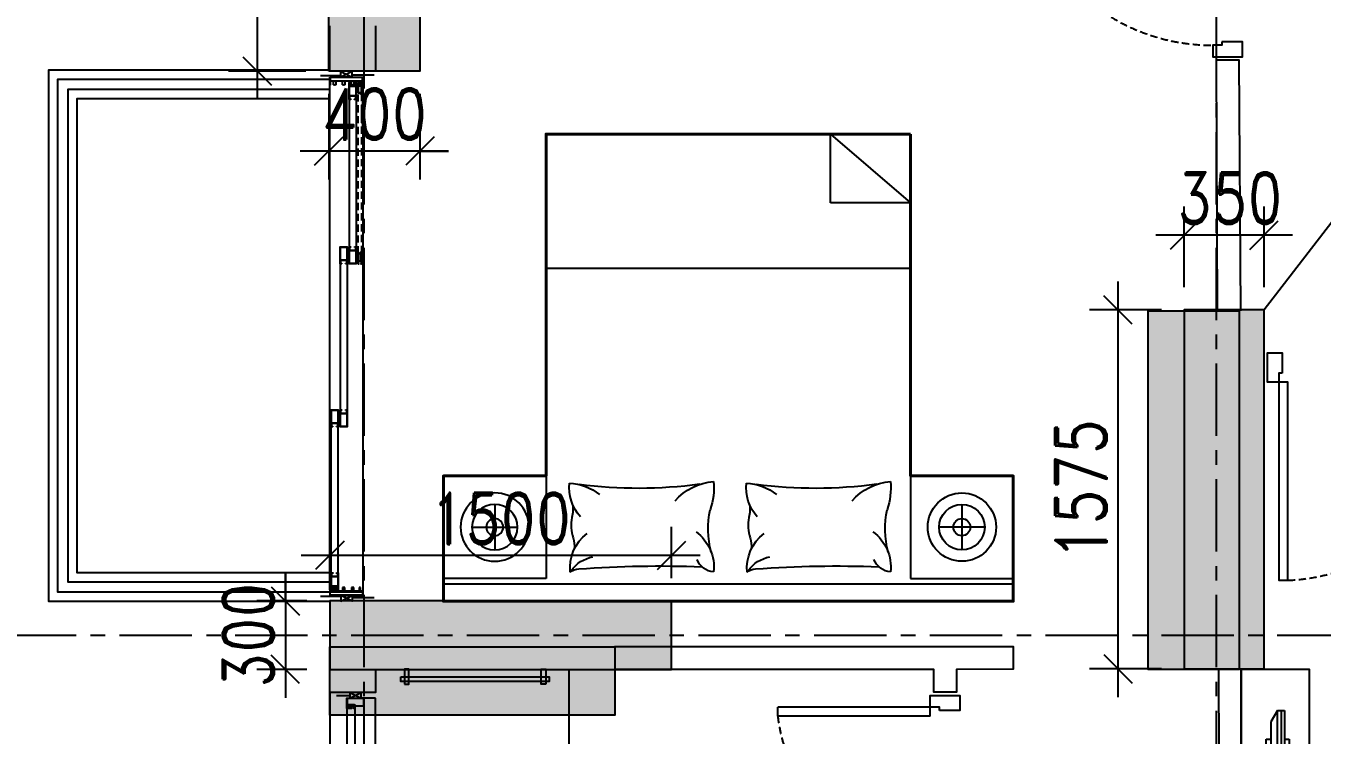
# Model space of a CAD drawing. Header units: millimetres. Extents: x 2061841 to 105821645, y -77612 to 48520811.
# Drawn here: x 105422494 to 105428181, y 48482437 to 48485550 of the extents above; entities that cross this region are included whole.
import ezdxf

# ---------------------------------------------------------------- set-up
doc = ezdxf.new("R2010")
doc.units = ezdxf.units.MM
doc.header["$LTSCALE"] = 10
doc.header["$MEASUREMENT"] = 0
doc.linetypes.add('xa_type A_Seventh floor plan$0$HIDDEN2', pattern=[4.7625, 3.175, -1.5875])
doc.linetypes.add('XR_type A_TYP_GRID$0$CENTER', pattern=[50.8, 31.75, -6.35, 6.35, -6.35])
for name, color, linetype in [('AS-COLS', 2, 'Continuous'), ('DIM', 8, 'Continuous'), ('S-OPENING', 6, 'Continuous'), ('xa_type A_Seventh floor plan$0$A-DOOR', 6, 'Continuous'), ('xa_type A_Seventh floor plan$0$A-ELEV-HIDN', 54, 'xa_type A_Seventh floor plan$0$HIDDEN2'), ('xa_type A_Seventh floor plan$0$A-FLOR-HRAL', 200, 'Continuous'), ('xa_type A_Seventh floor plan$0$A-FURN-MOVE', 54, 'Continuous'), ('xa_type A_Seventh floor plan$0$A-FURN-MOVE-RefEdit0', 54, 'Continuous'), ('xa_type A_Seventh floor plan$0$A-GLAZ-FRAM', 74, 'Continuous'), ('xa_type A_Seventh floor plan$0$A-WALL', 3, 'Continuous'), ('xa_type A_Seventh floor plan$0$A-WALL-CILL', 140, 'Continuous'), ('xa_type A_Seventh floor plan$0$A-WALL-FNSH', 8, 'Continuous'), ('xa_type A_Seventh floor plan$0$AP-SANR-FIXT', 74, 'Continuous'), ('xa_type A_Seventh floor plan$0$xb_type d_second fl_typ_fl$0$A-DOOR', 8, 'Continuous'), ('xa_type A_Seventh floor plan$0$xb_type d_second fl_typ_fl$0$A-WALL', 8, 'Continuous'), ('xa_type A_Seventh floor plan$0$xr_TDT02_Toilet_01_settingout$0$A-ELEV-FINE', 8, 'Continuous'), ('xa_type A_Seventh floor plan$0$xr_TDT02_Toilet_01_settingout$0$A-FLOR-LEVL', 200, 'Continuous'), ('XR_type A_TYP_COL$0$AS-COLS', 2, 'Continuous'), ('XR_type A_TYP_COL$0$AS-COLS-PATT', 253, 'Continuous'), ('XR_type A_TYP_GRID$0$AS-GRID', 24, 'XR_type A_TYP_GRID$0$CENTER')]:
    doc.layers.add(name, color=color, linetype=linetype)
doc.layers.add('S-STRCOL HATCH', color=33, linetype='Continuous', lineweight=9)
doc.layers.add('xa_type A_Seventh floor plan$0$M-WHITE', color=7, linetype='Continuous', lineweight=40)
doc.styles.add('200', font='romand.shx', dxfattribs={"width": 0.8, "height": 225})
doc.dimstyles.new('GR1', dxfattribs={"dimtxt": 225, "dimasz": 125, "dimexe": 125, "dimexo": 100, "dimgap": 50, "dimtad": 1, "dimdec": 0, "dimzin": 3, "dimdsep": 46, "dimtxsty": '200', "dimblk1": 'OBLIQUE', "dimblk2": 'OBLIQUE', "dimsah": 1, "dimcen": 0.0625, "dimdle": 125, "dimclrd": 3, "dimclre": 3, "dimclrt": 2, "dimadec": 0, "dimazin": 0, "dimtfac": 1, "dimtdec": 0, "dimtix": 1, "dimtmove": 0, "dimatfit": 3, "dimfxl": 1, "dimtolj": 1, "dimtzin": 0, "dimarcsym": 0})

# ---------------------------------------------------------------- blocks, each defined once
blk = doc.blocks.new('xa_type A_Seventh floor plan$0$xb_type d_second fl_typ_fl$0$Door frame 100wall')
blk.add_lwpolyline([(-80, 75), (-65, 75), (-65, 115), (-15, 115), (-15, -15), (-80, -15)], close=True)
at = {"layer": 'xa_type A_Seventh floor plan$0$xb_type d_second fl_typ_fl$0$A-WALL'}
blk.add_line((0, 0), (0, 100), dxfattribs=at)
blk = doc.blocks.new('xa_type A_Seventh floor plan$0$xb_type d_second fl_typ_fl$0$bedroom door')
blk.add_lwpolyline([(105.1, -983.9), (105.1, -115), (65.1, -115), (65.1, -983.9), (105.1, -983.9)])
at = {"layer": 'xa_type A_Seventh floor plan$0$A-ELEV-HIDN'}
blk.add_arc((65.1, -115), 869.9, 272.6357, 0, dxfattribs=at)
at = {"rotation": 180}
blk.add_blockref('xa_type A_Seventh floor plan$0$xb_type d_second fl_typ_fl$0$Door frame 100wall', (0, 0), dxfattribs=at)
at = {"xscale": -1, "rotation": 180}
blk.add_blockref('xa_type A_Seventh floor plan$0$xb_type d_second fl_typ_fl$0$Door frame 100wall', (1000, 0), dxfattribs=at)
blk = doc.blocks.new('xa_type A_Seventh floor plan$0$xb_type d_second fl_typ_fl$0$toilet door')
at = {"layer": 'xa_type A_Seventh floor plan$0$A-ELEV-HIDN'}
blk.add_arc((-1763.3, 7052.9), 711.1, 96.4703, 177.0071, dxfattribs=at)
at = {"layer": 'xa_type A_Seventh floor plan$0$xb_type d_second fl_typ_fl$0$A-DOOR'}
for p, q in [((-1843.4, 7090), (-1843.4, 7759.4)), ((-1843.4, 7759.4), (-1803.4, 7759.4)), ((-1803.4, 7090), (-1803.4, 7759.4)), ((-1843.4, 7090), (-1803.4, 7090))]:
    blk.add_line(p, q, dxfattribs=at)
at = {"layer": 'xa_type A_Seventh floor plan$0$xb_type d_second fl_typ_fl$0$A-DOOR', "xscale": -1}
blk.add_blockref('xa_type A_Seventh floor plan$0$xb_type d_second fl_typ_fl$0$Door frame 100wall', (-2538.4, 6975), dxfattribs=at)
at = {"layer": 'xa_type A_Seventh floor plan$0$xb_type d_second fl_typ_fl$0$A-DOOR'}
blk.add_blockref('xa_type A_Seventh floor plan$0$xb_type d_second fl_typ_fl$0$Door frame 100wall', (-1738.4, 6975), dxfattribs=at)
blk = doc.blocks.new('xa_type A_Seventh floor plan$0$Alframe Door 3T+W')
for p, q in [((35, 145.7), (0, 145.7)), ((0, 145.7), (0, 0)), ((1.3, 2), (1.3, 143.7)), ((1.3, 143.7), (16.1, 143.7)), ((16.1, 143.7), (16.1, 2)), ((18, 129.5), (18, 144.2)), ((18, 144.2), (35, 144.2)), ((34.1, 129.5), (18, 129.5)), ((18, 90), (18, 119.5)), ((18, 119.5), (34.1, 119.5)), ((35, 144.2), (35, 145.7)), ((34.1, 90), (18, 90)), ((18, 50.5), (18, 80)), ((18, 80), (34.1, 80)), ((0, 0), (35, 0)), ((16.1, 2), (1.3, 2)), ((34.1, 50.5), (18, 50.5)), ((18, 16.9), (18, 40.5)), ((18, 40.5), (34.1, 40.5)), ((34.8, 16.9), (18, 16.9)), ((18, 1.5), (18, 11.1)), ((18, 11.1), (34.8, 11.1)), ((35, 1.5), (18, 1.5)), ((35, 0), (35, 1.5))]:
    blk.add_line(p, q)
for centre, start, end in [((22.8, 124.5), 336, 24), ((22.8, 85), 336, 24), ((22.8, 45.5), 336, 24), ((22.8, 14), 346.3245, 13.6755)]:
    blk.add_arc(centre, 12.3, start, end)
blk = doc.blocks.new('xa_type A_Seventh floor plan$0$Alframe Win shutter wmesh')
for points in [[(7.5, -46), (7.5, 0), (4.5, 0), (4.5, -1.2), (6.2, -1.2), (6.2, -13.1), (-6.2, -13.1), (-6.2, -1.2), (-4.5, -1.2), (-4.5, 0), (-7.5, 0), (-7.5, -50), (-1, -50), (-1, -48), (-2, -48), (-2, -49), (-6.2, -49), (-6.2, -46)], [(6.2, -14.1), (-6.2, -14.1), (-6.2, -45), (6.2, -45)]]:
    blk.add_lwpolyline(points, close=True)
blk = doc.blocks.new('xa_type A_Seventh floor plan$0$Al frame Door shutter 1')
blk.add_lwpolyline([(8, -60), (15, -60), (15, 15), (8, 15), (8, 13.5), (13.5, 13.5), (13.5, 0), (-13.5, 0), (-13.5, 13.5), (-8, 13.5), (-8, 15), (-15, 15), (-15, -60), (-8, -60), (-8, -58.5), (-13.5, -58.5), (-13.5, -45), (13.5, -45), (13.5, -58.5), (8, -58.5), (8, -60)])
blk.add_lwpolyline([(-13.5, -43.5), (13.5, -43.5), (13.5, -1.5), (-13.5, -1.5)], close=True)
blk = doc.blocks.new('xa_type A_Seventh floor plan$0$Al frame Door shutter 2')
for p, q in [((-8, 75), (-15, 75)), ((-13.5, 60), (-13.5, 73.5)), ((-13.5, 73.5), (-8, 73.5)), ((13.5, 60), (-13.5, 60)), ((13.5, 58.5), (-13.5, 58.5)), ((-13.5, 58.5), (-13.5, 1.5)), ((-8, 73.5), (-8, 75)), ((15, 75), (8, 75)), ((8, 75), (8, 73.5)), ((8, 73.5), (13.5, 73.5)), ((13.5, 73.5), (13.5, 60)), ((13.5, 1.5), (13.5, 58.5)), ((15, 34.5), (15, 75)), ((-13.5, 1.5), (13.5, 1.5)), ((15, 34.5), (18.5, 34.5)), ((19, 33.2), (15, 33.2)), ((21.3, 37.3), (18.5, 34.5)), ((22.2, 36.4), (19, 33.2)), ((22.2, 36.4), (21.3, 37.3))]:
    blk.add_line(p, q)
blk.add_lwpolyline([(-15, 75), (-15, 0), (15, 0), (15, 33.2)])
blk = doc.blocks.new('*U308')
for p, q in [((49.9, 178.8), (2275.1, 178.8)), ((123.9, 172.6), (764.2, 172.6)), ((123.9, 142.6), (764.2, 142.6)), ((1479.6, 133.1), (839.2, 133.1)), ((1479.6, 103.1), (839.2, 103.1)), ((2201.1, 93.6), (1554.6, 93.6)), ((2201.1, 63.6), (1554.6, 63.6)), ((49.9, 33.1), (2266.1, 33.1))]:
    blk.add_line(p, q)
at = {"linetype": 'xa_type A_Seventh floor plan$0$HIDDEN2'}
for p, q in [((1525.6, 54.6), (2230.1, 54.6)), ((2226.1, 39.6), (1529.6, 39.6))]:
    blk.add_line(p, q, dxfattribs=at)
at = {"color": 251}
for points in [[(25, 80.9), (0, 80.9), (25, 130.9), (0, 130.9), (25, 80.9), (25, 130.9)], [(2300, 80.9), (2325, 80.9), (2300, 130.9), (2325, 130.9), (2300, 80.9), (2300, 130.9)]]:
    blk.add_lwpolyline(points, dxfattribs=at)
at = {"layer": 'xa_type A_Seventh floor plan$0$A-WALL-FNSH'}
for p, q in [((20, 130.9), (20, 220)), ((2305, 130.9), (2305, 220)), ((15, 80.9), (15, -15)), ((2310, 80.9), (2310, -15))]:
    blk.add_line(p, q, dxfattribs=at)
blk.add_blockref('xa_type A_Seventh floor plan$0$Alframe Door 3T+W', (25, 33.1))
at = {"xscale": -1}
for name, p, rotation in [('xa_type A_Seventh floor plan$0$Al frame Door shutter 1', (63.9, 157.6), 90), ('xa_type A_Seventh floor plan$0$Al frame Door shutter 2', (839.2, 157.6), 90), ('xa_type A_Seventh floor plan$0$Al frame Door shutter 2', (764.2, 118.1), 270), ('xa_type A_Seventh floor plan$0$Al frame Door shutter 2', (1554.6, 118.1), 90), ('xa_type A_Seventh floor plan$0$Al frame Door shutter 2', (1479.6, 78.6), 270), ('xa_type A_Seventh floor plan$0$Al frame Door shutter 1', (2261.1, 78.6), 270), ('xa_type A_Seventh floor plan$0$Alframe Win shutter wmesh', (2276.1, 47.1), 270)]:
    blk.add_blockref(name, p, dxfattribs=dict(at, rotation=rotation))
blk.add_blockref('xa_type A_Seventh floor plan$0$Alframe Door 3T+W', (2300, 33.1), dxfattribs=at)
at = {"rotation": 90.00000000000001}
blk.add_blockref('xa_type A_Seventh floor plan$0$Alframe Win shutter wmesh', (1479.6, 47.1), dxfattribs=at)
blk = doc.blocks.new('xa_type A_Seventh floor plan$0$Win clip')
for points in [[(14, 1.1), (14, 9), (17.6, 9), (17.6, 7.8), (18.8, 7.8), (18.8, 9), (20, 9), (20, 10.2), (0, 10.2), (0, 0), (3.4, 0), (3.4, -1.2), (2, -1.2), (2, -2.4), (4.6, -2.4), (4.6, 0), (16.8, 0), (16.8, -1.2), (15.4, -1.2), (15.4, -2.4), (18, -2.4), (18, 1.1)], [(1.2, 9), (12.7, 9), (12.7, 1.1), (1.2, 1.1)]]:
    blk.add_lwpolyline(points, close=True)
at = {"layer": 'Defpoints'}
blk.add_line((28, 2.7), (22, 2.7), dxfattribs=at)
blk = doc.blocks.new('*U332')
at = {"color": 251}
for p, q in [((0, 87.6), (25, 87.6)), ((25, 87.6), (0, 37.6)), ((0, 87.6), (25, 37.6)), ((650, 87.6), (625, 87.6)), ((625, 87.6), (650, 37.6)), ((650, 87.6), (625, 37.6)), ((25, 37.6), (0, 37.6)), ((625, 37.6), (650, 37.6))]:
    blk.add_line(p, q, dxfattribs=at)
for p, q in [((70.2, 100.1), (590, 100.1)), ((70.4, 65.4), (590.2, 65.4)), ((60, 25.1), (590, 25.1))]:
    blk.add_line(p, q)
for points in [[(62.5, 70.1), (62.5, 66.6), (55, 66.6), (55, 85.3), (58.8, 85.3), (58.8, 83.6), (60, 83.6), (60, 88.4), (58.8, 88.4), (58.8, 86.7), (55, 86.7), (55, 98.8), (58.8, 98.8), (58.8, 97.1), (60, 97.1), (60, 100.1), (25, 100.1), (25, 25.1), (60, 25.1), (60, 65.4), (70, 65.4), (70, 70.1)], [(69, 69.1), (67.8, 69.1), (67.8, 70.1), (70, 70.1), (67.8, 70.1), (67.8, 69.1), (69, 69.1), (69, 66.6), (63.5, 66.6), (63.5, 69.1)], [(587.5, 70.1), (587.5, 66.6), (595, 66.6), (595, 85.3), (591.2, 85.3), (591.2, 83.6), (590, 83.6), (590, 88.4), (591.2, 88.4), (591.2, 86.7), (595, 86.7), (595, 98.8), (591.2, 98.8), (591.2, 97.1), (590, 97.1), (590, 100.1), (625, 100.1), (625, 25.1), (590, 25.1), (590, 65.4), (580, 65.4), (580, 70.1)], [(581, 69.1), (582.2, 69.1), (582.2, 70.1), (580, 70.1), (582.2, 70.1), (582.2, 69.1), (581, 69.1), (581, 66.6), (586.5, 66.6), (586.5, 69.1)]]:
    blk.add_lwpolyline(points)
for points in [[(58.8, 26.3), (26.2, 26.3), (26.2, 98.9), (53.8, 98.9), (53.8, 65.4), (58.8, 65.4)], [(64.7, 80.1), (64.7, 79.1), (63.5, 79.1), (64.7, 79.1), (64.7, 80.1), (62.5, 80.1)], [(585.3, 80.1), (585.3, 79.1), (586.5, 79.1), (585.3, 79.1), (585.3, 80.1), (587.5, 80.1)], [(591.2, 26.3), (623.8, 26.3), (623.8, 98.9), (596.2, 98.9), (596.2, 65.4), (591.2, 65.4)]]:
    blk.add_lwpolyline(points, close=True)
at = {"layer": 'xa_type A_Seventh floor plan$0$A-WALL-CILL'}
blk.add_line((625, -25), (25, -25), dxfattribs=at)
blk.add_lwpolyline([(0, 145.1), (0, 175.1), (650, 175.1), (650, 145.1)], dxfattribs=at)
at = {"layer": 'xa_type A_Seventh floor plan$0$A-WALL-FNSH'}
for p, q in [((14.8, 87.6), (14.8, 145.1)), ((635.2, 87.6), (635.2, 145.1)), ((25, -25), (25, 35.1)), ((625, -25), (625, 35.1))]:
    blk.add_line(p, q, dxfattribs=at)
at = {"rotation": 270}
blk.add_blockref('xa_type A_Seventh floor plan$0$Win clip', (60, 100.1), dxfattribs=at)
at = {"xscale": -1, "rotation": 90}
blk.add_blockref('xa_type A_Seventh floor plan$0$Win clip', (590, 100.1), dxfattribs=at)
blk = doc.blocks.new('xa_type A_Seventh floor plan$0$Bedside table')
for p, q in [((-450, 450), (0, 450)), ((-450, 0), (-450, 450)), ((0, 0), (0, 450)), ((-450, 0), (0, 0))]:
    blk.add_line(p, q)
at = {"color": 251}
for p, q in [((-225, 325), (-225, 125)), ((-325, 225), (-125, 225))]:
    blk.add_line(p, q, dxfattribs=at)
for radius in [150, 100]:
    blk.add_circle((-225, 225), radius)
blk.add_circle((-225, 225), 37.5, dxfattribs=at)
blk = doc.blocks.new('xa_type A_Seventh floor plan$0$Pillow')
for points in [[(-254.4, 186.2, 0.065269), (275.2, 185.2, 0.040806)], [(-304.2, -110.6, 0.11294), (-300.1, 74.6)], [(303.5, 98, 0.101), (306.6, 40.5, -0.12192), (301.4, -49.1, 0.102959), (296.1, -98.2, 0.088453)]]:
    blk.add_lwpolyline(points, format="xyb")
for centre, radius, start, end in [((-8.6, 173.2), 307.7, 175.3048, 198.6942), ((-332.4, -45.4), 244.4, 40.4189, 85.9871), ((334.2, -52), 244.4, 94.0129, 127.5961), ((124.3, 171.9), 193.9, 318.5575, 5.89), ((-122.5, -178.1), 193.9, 126.5711, 185.89), ((122.8, -181.7), 192.3, 354.5227, 52.544), ((-319.9, -115.8), 82.2, 273.1808, 340.4595), ((191.3, -274.1), 143.3, 34.1759, 80.6881), ((-80.7, -5019.4), 4847.2, 85.7706, 92.1601), ((274.9, -245.5), 60.2, 49.0991, 88.1629)]:
    blk.add_arc(centre, radius, start, end)
blk = doc.blocks.new('xa_type A_Seventh floor plan$0$Bed Queensize')
at = {"color": 251}
for p, q in [((-100, -1250), (-100, 1250)), ((-350, 1125), (-350, 925)), ((-1487.3, 800), (-1487.3, -800))]:
    blk.add_line(p, q, dxfattribs=at)
blk.add_lwpolyline([(-1773.9, -448.9), (-2075, -448.9), (-1773.9, -800)], close=True, dxfattribs=at)
at = {"layer": 'xa_type A_Seventh floor plan$0$A-FURN-MOVE-RefEdit0'}
for p, q in [((-575, 1250), (-125, 1250)), ((-125, 800), (-125, 1250)), ((-450, 1025), (-250, 1025)), ((-575, 800), (-125, 800))]:
    blk.add_line(p, q, dxfattribs=at)
for radius in [150, 100, 37.5]:
    blk.add_circle((-350, 1025), radius, dxfattribs=at)
at = {"layer": 'xa_type A_Seventh floor plan$0$M-WHITE'}
blk.add_lwpolyline([(-2075, -800), (-2075, 800), (-575, 800), (-575, 1250), (-25, 1250), (-25, -1250), (-575, -1250), (-575, -800)], close=True, dxfattribs=at)
at = {"layer": 'xa_type A_Seventh floor plan$0$A-FURN-MOVE-RefEdit0', "rotation": 90}
for p in [(-351.8, 379.7), (-351.8, -396.7)]:
    blk.add_blockref('xa_type A_Seventh floor plan$0$Pillow', p, dxfattribs=at)
at = {"layer": 'xa_type A_Seventh floor plan$0$A-FURN-MOVE-RefEdit0', "xscale": -0.9999999999999999, "rotation": 180}
blk.add_blockref('xa_type A_Seventh floor plan$0$Bedside table', (-125, -800), dxfattribs=at)
blk = doc.blocks.new('xa_type A_Seventh floor plan$0$tv')
for p, q in [((-500.5, 0), (-500.5, -20.1)), ((339.9, 0), (-500.5, 0)), ((339.9, -20.1), (339.9, 0)), ((-626.3, -50.3), (-576, -20.1)), ((465.7, -50.3), (-626.3, -50.3)), ((-626.3, -50.3), (-626.3, -80.5)), ((465.7, -50.3), (-626.3, -50.3)), ((-576, -20.1), (415.4, -20.1)), ((415.4, -20.1), (465.7, -50.3)), ((465.7, -80.5), (465.7, -50.3)), ((-626.3, -65.4), (465.7, -65.4)), ((-626.3, -80.5), (465.7, -80.5)), ((-500.5, -80.5), (-500.5, -100.6)), ((-500.5, -100.6), (339.9, -100.6)), ((339.9, -100.6), (339.9, -80.5))]:
    blk.add_line(p, q)
blk = doc.blocks.new('xa_type A_Seventh floor plan$0$xr_TDT02_Toilet_01_settingout$0$i dont know')
at = {"layer": 'xa_type A_Seventh floor plan$0$AP-SANR-FIXT', "ltscale": 0.2}
blk.add_lwpolyline([(19553.3, 3403), (20203.3, 3403), (20203.3, 3422.5), (19553.3, 3422.5)], close=True, dxfattribs=at)
at = {"layer": 'xa_type A_Seventh floor plan$0$AP-SANR-FIXT', "ltscale": 0.2, "elevation": 0}
for points in [[(19568.4, 3434), (19588.3, 3434), (19588.3, 3368.5), (19568.4, 3368.5)], [(20188.3, 3434), (20168.5, 3434), (20168.5, 3368.5), (20188.3, 3368.5)]]:
    blk.add_lwpolyline(points, close=True, dxfattribs=at)
blk = doc.blocks.new('_Oblique')
at = {"color": 0, "linetype": 'ByBlock', "lineweight": -2}
blk.add_line((-0.5, -0.5), (0.5, 0.5), dxfattribs=at)
blk = doc.blocks.new('*D427')
at = {"layer": 'Defpoints', "color": 0, "transparency": 16777216}
for p in [(874.3, 4135.9), (679.3, 3835.9), (874.3, 3835.9)]:
    blk.add_point(p, dxfattribs=at)
at = {"layer": 'DIM', "color": 3, "lineweight": -2, "transparency": 16777216}
for p, q in [((679.3, 4260.9), (679.3, 3710.9)), ((679.3, 4135.9), (679.3, 4260.9)), ((774.3, 4135.9), (554.3, 4135.9)), ((774.3, 3835.9), (554.3, 3835.9)), ((679.3, 3835.9), (679.3, 3710.9))]:
    blk.add_line(p, q, dxfattribs=at)
at = {"layer": 'DIM', "color": 3, "linetype": 'ByBlock', "lineweight": -2, "transparency": 16777216, "xscale": 125, "yscale": 125, "zscale": 125}
for p, rotation in [((679.3, 4135.9), 270), ((679.3, 3835.9), 90)]:
    blk.add_blockref('_Oblique', p, dxfattribs=dict(at, rotation=rotation))
at = {"layer": 'DIM', "color": 2, "transparency": 16777216, "insert": (516.8, 3985.9), "char_height": 225, "attachment_point": 5, "rotation": 90, "style": '200'}
blk.add_mtext('\\A1;300', dxfattribs=at)
blk = doc.blocks.new('*D428')
at = {"layer": 'Defpoints', "color": 0, "transparency": 16777216}
for p in [(874.3, 4335.9), (874.3, 4135.9), (2374.3, 4135.9)]:
    blk.add_point(p, dxfattribs=at)
at = {"layer": 'DIM', "color": 3, "lineweight": -2, "transparency": 16777216}
for p, q in [((874.3, 4235.9), (874.3, 4460.9)), ((2374.3, 4235.9), (2374.3, 4460.9)), ((2499.3, 4335.9), (749.3, 4335.9))]:
    blk.add_line(p, q, dxfattribs=at)
at = {"layer": 'DIM', "color": 3, "linetype": 'ByBlock', "lineweight": -2, "transparency": 16777216, "xscale": 125, "yscale": 125, "zscale": 125, "rotation": 180}
blk.add_blockref('_Oblique', (874.3, 4335.9), dxfattribs=at)
at = {"layer": 'DIM', "color": 3, "linetype": 'ByBlock', "lineweight": -2, "transparency": 16777216, "xscale": 125, "yscale": 125, "zscale": 125}
blk.add_blockref('_Oblique', (2374.3, 4335.9), dxfattribs=at)
at = {"layer": 'DIM', "color": 2, "transparency": 16777216, "insert": (1624.3, 4498.4), "char_height": 225, "attachment_point": 5, "style": '200'}
blk.add_mtext('\\A1;1500', dxfattribs=at)
blk = doc.blocks.new('*D431')
at = {"layer": 'Defpoints', "color": 0, "transparency": 16777216}
for p in [(4623.8, 5413.4), (4332.8, 3838.4), (4623.8, 3838.4)]:
    blk.add_point(p, dxfattribs=at)
at = {"layer": 'DIM', "color": 3, "lineweight": -2, "transparency": 16777216}
for p, q in [((4332.8, 5538.4), (4332.8, 3713.4)), ((4523.8, 5413.4), (4207.8, 5413.4)), ((4523.8, 3838.4), (4207.8, 3838.4))]:
    blk.add_line(p, q, dxfattribs=at)
at = {"layer": 'DIM', "color": 3, "linetype": 'ByBlock', "lineweight": -2, "transparency": 16777216, "xscale": 125, "yscale": 125, "zscale": 125}
for p, rotation in [((4332.8, 5413.4), 90), ((4332.8, 3838.4), 270)]:
    blk.add_blockref('_Oblique', p, dxfattribs=dict(at, rotation=rotation))
at = {"layer": 'DIM', "color": 2, "transparency": 16777216, "insert": (4170.3, 4625.9), "char_height": 225, "attachment_point": 5, "rotation": 90, "style": '200'}
blk.add_mtext('\\A1;1575', dxfattribs=at)
blk = doc.blocks.new('*D432')
at = {"layer": 'Defpoints', "color": 0, "transparency": 16777216}
for p in [(4623.8, 5741.8), (4623.8, 5413.4), (4973.8, 5413.4)]:
    blk.add_point(p, dxfattribs=at)
at = {"layer": 'DIM', "color": 3, "lineweight": -2, "transparency": 16777216}
for p, q in [((4623.8, 5513.4), (4623.8, 5866.8)), ((4973.8, 5513.4), (4973.8, 5866.8)), ((5098.8, 5741.8), (4498.8, 5741.8))]:
    blk.add_line(p, q, dxfattribs=at)
at = {"layer": 'DIM', "color": 3, "linetype": 'ByBlock', "lineweight": -2, "transparency": 16777216, "xscale": 125, "yscale": 125, "zscale": 125, "rotation": 180}
blk.add_blockref('_Oblique', (4623.8, 5741.8), dxfattribs=at)
at = {"layer": 'DIM', "color": 3, "linetype": 'ByBlock', "lineweight": -2, "transparency": 16777216, "xscale": 125, "yscale": 125, "zscale": 125}
blk.add_blockref('_Oblique', (4973.8, 5741.8), dxfattribs=at)
at = {"layer": 'DIM', "color": 2, "transparency": 16777216, "insert": (4823.8, 5904.3), "char_height": 225, "attachment_point": 5, "style": '200'}
blk.add_mtext('\\A1;350', dxfattribs=at)
blk = doc.blocks.new('*D433')
at = {"layer": 'Defpoints', "color": 0, "transparency": 16777216}
for p in [(869.7, 8311.5), (555.4, 6461.9), (869.8, 6461.9)]:
    blk.add_point(p, dxfattribs=at)
at = {"layer": 'DIM', "color": 3, "lineweight": -2, "transparency": 16777216}
for p, q in [((555.4, 8436.5), (555.4, 6336.9)), ((769.7, 8311.5), (430.4, 8311.5)), ((769.8, 6461.9), (430.4, 6461.9))]:
    blk.add_line(p, q, dxfattribs=at)
at = {"layer": 'DIM', "color": 3, "linetype": 'ByBlock', "lineweight": -2, "transparency": 16777216, "xscale": 125, "yscale": 125, "zscale": 125}
for p, rotation in [((555.4, 8311.5), 90), ((555.4, 6461.9), 270)]:
    blk.add_blockref('_Oblique', p, dxfattribs=dict(at, rotation=rotation))
at = {"layer": 'DIM', "color": 2, "transparency": 16777216, "insert": (392.9, 7386.7), "char_height": 225, "attachment_point": 5, "rotation": 90, "style": '200'}
blk.add_mtext('\\A1;1850', dxfattribs=at)
blk = doc.blocks.new('*D434')
at = {"layer": 'Defpoints', "color": 0, "transparency": 16777216}
for p in [(869.8, 6461.9), (1269.8, 6461.9), (869.8, 6110.9)]:
    blk.add_point(p, dxfattribs=at)
at = {"layer": 'DIM', "color": 3, "lineweight": -2, "transparency": 16777216}
for p, q in [((869.8, 6361.9), (869.8, 5985.9)), ((1269.8, 6361.9), (1269.8, 5985.9)), ((1394.8, 6110.9), (744.8, 6110.9)), ((869.8, 6110.9), (744.8, 6110.9)), ((1269.8, 6110.9), (1394.8, 6110.9))]:
    blk.add_line(p, q, dxfattribs=at)
at = {"layer": 'DIM', "color": 3, "linetype": 'ByBlock', "lineweight": -2, "transparency": 16777216, "xscale": 125, "yscale": 125, "zscale": 125}
blk.add_blockref('_Oblique', (869.8, 6110.9), dxfattribs=at)
at = {"layer": 'DIM', "color": 3, "linetype": 'ByBlock', "lineweight": -2, "transparency": 16777216, "xscale": 125, "yscale": 125, "zscale": 125, "rotation": 180}
blk.add_blockref('_Oblique', (1269.8, 6110.9), dxfattribs=at)
at = {"layer": 'DIM', "color": 2, "transparency": 16777216, "insert": (1069.8, 6273.4), "char_height": 225, "attachment_point": 5, "style": '200'}
blk.add_mtext('\\A1;400', dxfattribs=at)
blk = doc.blocks.new('G$CDE8A9FAD')
at = {"layer": 'S-STRCOL HATCH'}
h = blk.add_hatch(color=256, dxfattribs=at)
h.dxf.hatch_style = 1
h.paths.add_polyline_path([(869.8, 6461.9), (869.7, 8311.5), (1269.7, 8311.5), (1269.8, 6461.9), (869.8, 6461.9)])
h = blk.add_hatch(color=256, dxfattribs=at)
h.dxf.hatch_style = 1
h.paths.add_polyline_path([(4623.8, 3838.4), (4973.8, 3838.4), (4973.8, 5413.4), (4623.8, 5413.4), (4623.8, 3838.4)])
h = blk.add_hatch(color=256, dxfattribs=at)
h.dxf.hatch_style = 1
h.paths.add_polyline_path([(874.3, 3835.9), (2374.3, 3835.9), (2374.3, 4135.9), (874.3, 4135.9), (874.3, 3835.9)])
at = {"layer": 'AS-COLS', "color": 1, "elevation": 0}
for points in [[(869.8, 6461.9), (869.7, 8311.5), (1269.7, 8311.5), (1269.8, 6461.9)], [(4623.8, 3838.4), (4973.8, 3838.4), (4973.8, 5413.4), (4623.8, 5413.4)], [(874.3, 3835.9), (2374.3, 3835.9), (2374.3, 4135.9), (874.3, 4135.9)]]:
    blk.add_lwpolyline(points, close=True, dxfattribs=at)
at = {"layer": 'DIM'}
for base, p1, p2, picture, middle in [((555.4, 6461.9, 0), (869.7, 8311.5), (869.8, 6461.9), '*D433', (392.9, 7386.7, 0)), ((4332.8, 3838.4, 0), (4623.8, 5413.4), (4623.8, 3838.4), '*D431', (4170.3, 4625.9, 0)), ((679.3, 3835.9, 0), (874.3, 4135.9), (874.3, 3835.9), '*D427', (516.8, 3985.9, 0))]:
    dim = blk.add_linear_dim(base=base, p1=p1, p2=p2, angle=90, dimstyle='GR1', dxfattribs=at)
    dim.commit()
    dim.dimension.update_dxf_attribs({"geometry": picture, "text_midpoint": middle})
for base, p1, p2, picture, middle in [((869.8, 6110.9, 0), (1269.8, 6461.9), (869.8, 6461.9), '*D434', (1069.8, 6273.4, 0)), ((874.3, 4335.9, 0), (2374.3, 4135.9), (874.3, 4135.9), '*D428', (1624.3, 4498.4, 0))]:
    dim = blk.add_linear_dim(base=base, p1=p1, p2=p2, dimstyle='GR1', dxfattribs=at)
    dim.commit()
    dim.dimension.update_dxf_attribs({"geometry": picture, "text_midpoint": middle})
dim = blk.add_linear_dim(base=(4623.8, 5741.8, 0), p1=(4973.8, 5413.4), p2=(4623.8, 5413.4), dimstyle='GR1', dxfattribs=at)
dim.commit()
dim.dimension.update_dxf_attribs({"geometry": '*D432', "text_midpoint": (4823.8, 5741.8, 0), "dimtype": 128})
blk = doc.blocks.new('TOWER-A TYPICAL FLOOR FRAMING PLAN N')
at = {"layer": 'XR_type A_TYP_COL$0$AS-COLS-PATT'}
h = blk.add_hatch(color=256, dxfattribs=at)
h.dxf.hatch_style = 1
h.paths.add_polyline_path([(102664417.5, 48582314.7), (102664817.5, 48582314.7), (102664817.5, 48580739.7), (102664417.5, 48580739.7)])
h = blk.add_hatch(color=256, dxfattribs=at)
h.dxf.hatch_style = 1
h.paths.add_polyline_path([(102660827.5, 48580839.7), (102662077.5, 48580839.7), (102662077.5, 48580539.7), (102660827.5, 48580539.7)])
at = {"layer": 'AS-COLS', "color": 6}
blk.add_line((102682177.6, 48604700), (102664926.1, 48582318), dxfattribs=at)
at = {"layer": 'xa_type A_Seventh floor plan$0$A-FLOR-HRAL', "elevation": 0}
for points in [[(102660826.7, 48583370.1), (102659591.7, 48583370.1), (102659591.7, 48581040.1), (102660826.7, 48581040.1)], [(102660826.7, 48583330.1), (102659631.7, 48583330.1), (102659631.7, 48581080.1), (102660826.7, 48581080.1)], [(102660826.7, 48583285.1), (102659676.7, 48583285.1), (102659676.7, 48581125.1), (102660826.7, 48581125.1)], [(102660826.7, 48583245.1), (102659716.7, 48583245.1), (102659716.7, 48581165.1), (102660826.7, 48581165.1)]]:
    blk.add_lwpolyline(points, dxfattribs=at)
at = {"layer": 'xa_type A_Seventh floor plan$0$A-FURN-MOVE', "elevation": 0}
blk.add_lwpolyline([(102664825.9, 48579239.7), (102665125.9, 48579239.7), (102665126, 48580739.7), (102664826, 48580739.7)], close=True, dxfattribs=at)
at = {"layer": 'xa_type A_Seventh floor plan$0$A-WALL', "elevation": 0}
for points in [[(102661026.7, 48583564.7), (102661026.7, 48583366.2), (102660826.7, 48583366.1), (102660826.7, 48583564.7)], [(102664824.6, 48582314.7), (102664816.6, 48583414.7), (102664716.6, 48583414.7), (102664720.6, 48582314.7)], [(102662076.4, 48580840.3), (102663825.4, 48580840.7), (102663825.8, 48580740.7), (102663576.7, 48580740.1), (102663576.7, 48580640.1), (102663476.7, 48580640.1), (102663476.7, 48580740.1), (102662076.4, 48580740.1)], [(102661026.7, 48580740.1), (102661026.7, 48580639), (102660826.7, 48580639), (102660826.7, 48580739.7)], [(102664726.2, 48580739.7), (102664731.7, 48579215.1), (102663576.7, 48579215.1), (102663576.7, 48579840.1)], [(102664826, 48579115.1), (102664826, 48579115.1), (102664826, 48580739.7)]]:
    blk.add_lwpolyline(points, dxfattribs=at)
at = {"layer": 'xa_type A_Seventh floor plan$0$xr_TDT02_Toilet_01_settingout$0$A-FLOR-LEVL', "elevation": 0}
blk.add_lwpolyline([(102661876.7, 48579215.1), (102661876.7, 48580739)], dxfattribs=at)
at = {"layer": 'XR_type A_TYP_COL$0$AS-COLS', "elevation": 0}
for points in [[(102664417.5, 48582314.7), (102664817.5, 48582314.7), (102664817.5, 48580739.7), (102664417.5, 48580739.7)], [(102660827.5, 48580839.7), (102662077.5, 48580839.7), (102662077.5, 48580539.7), (102660827.5, 48580539.7)]]:
    blk.add_lwpolyline(points, close=True, dxfattribs=at)
at = {"layer": 'XR_type A_TYP_GRID$0$AS-GRID'}
for p, q in [((102660976.6, 48610531), (102660976.6, 48574150.4)), ((102664716.6, 48610531), (102664716.6, 48574150.4)), ((102655331.9, 48580890.1), (102691349.4, 48580890.1))]:
    blk.add_line(p, q, dxfattribs=at)
at = {"layer": 'AS-COLS', "color": 6}
blk.add_blockref('G$CDE8A9FAD', (102659952.3, 48576904.6), dxfattribs=at)
at = {"layer": 'xa_type A_Seventh floor plan$0$A-DOOR'}
for name, p, rotation in [('xa_type A_Seventh floor plan$0$xb_type d_second fl_typ_fl$0$bedroom door', (102664816.6, 48584414.7), 270), ('xa_type A_Seventh floor plan$0$xb_type d_second fl_typ_fl$0$toilet door', (102670551.7, 48582378.5), 90)]:
    blk.add_blockref(name, p, dxfattribs=dict(at, rotation=rotation))
blk.add_blockref('xa_type A_Seventh floor plan$0$xb_type d_second fl_typ_fl$0$bedroom door', (102664926, 48582115.3), dxfattribs=at)
at = {"layer": 'xa_type A_Seventh floor plan$0$A-FURN-MOVE', "xscale": -1, "rotation": 89.99999999999994}
for name, p in [('xa_type A_Seventh floor plan$0$Bed Queensize', (102662575.4, 48581014.7)), ('xa_type A_Seventh floor plan$0$tv', (102664935.5, 48579933.8))]:
    blk.add_blockref(name, p, dxfattribs=at)
at = {"layer": 'xa_type A_Seventh floor plan$0$A-GLAZ-FRAM', "rotation": 90}
blk.add_blockref('*U308', (102661005.8, 48581040.1), dxfattribs=at)
at = {"layer": 'xa_type A_Seventh floor plan$0$A-GLAZ-FRAM', "xscale": -1, "rotation": 89.99681499126456}
blk.add_blockref('*U332', (102661001.7, 48580639), dxfattribs=at)
at = {"layer": 'xa_type A_Seventh floor plan$0$xr_TDT02_Toilet_01_settingout$0$A-ELEV-FINE', "linetype": 'Continuous', "xscale": -1, "rotation": 180}
blk.add_blockref('xa_type A_Seventh floor plan$0$xr_TDT02_Toilet_01_settingout$0$i dont know', (102641585.8, 48584110), dxfattribs=at)

msp = doc.modelspace()

# ---------------------------------------------------------------- block references
at = {"layer": 'S-OPENING'}
msp.add_blockref('TOWER-A TYPICAL FLOOR FRAMING PLAN N', (2763000.3, -98014.7), dxfattribs=at)

doc.saveas('drawing.dxf')
